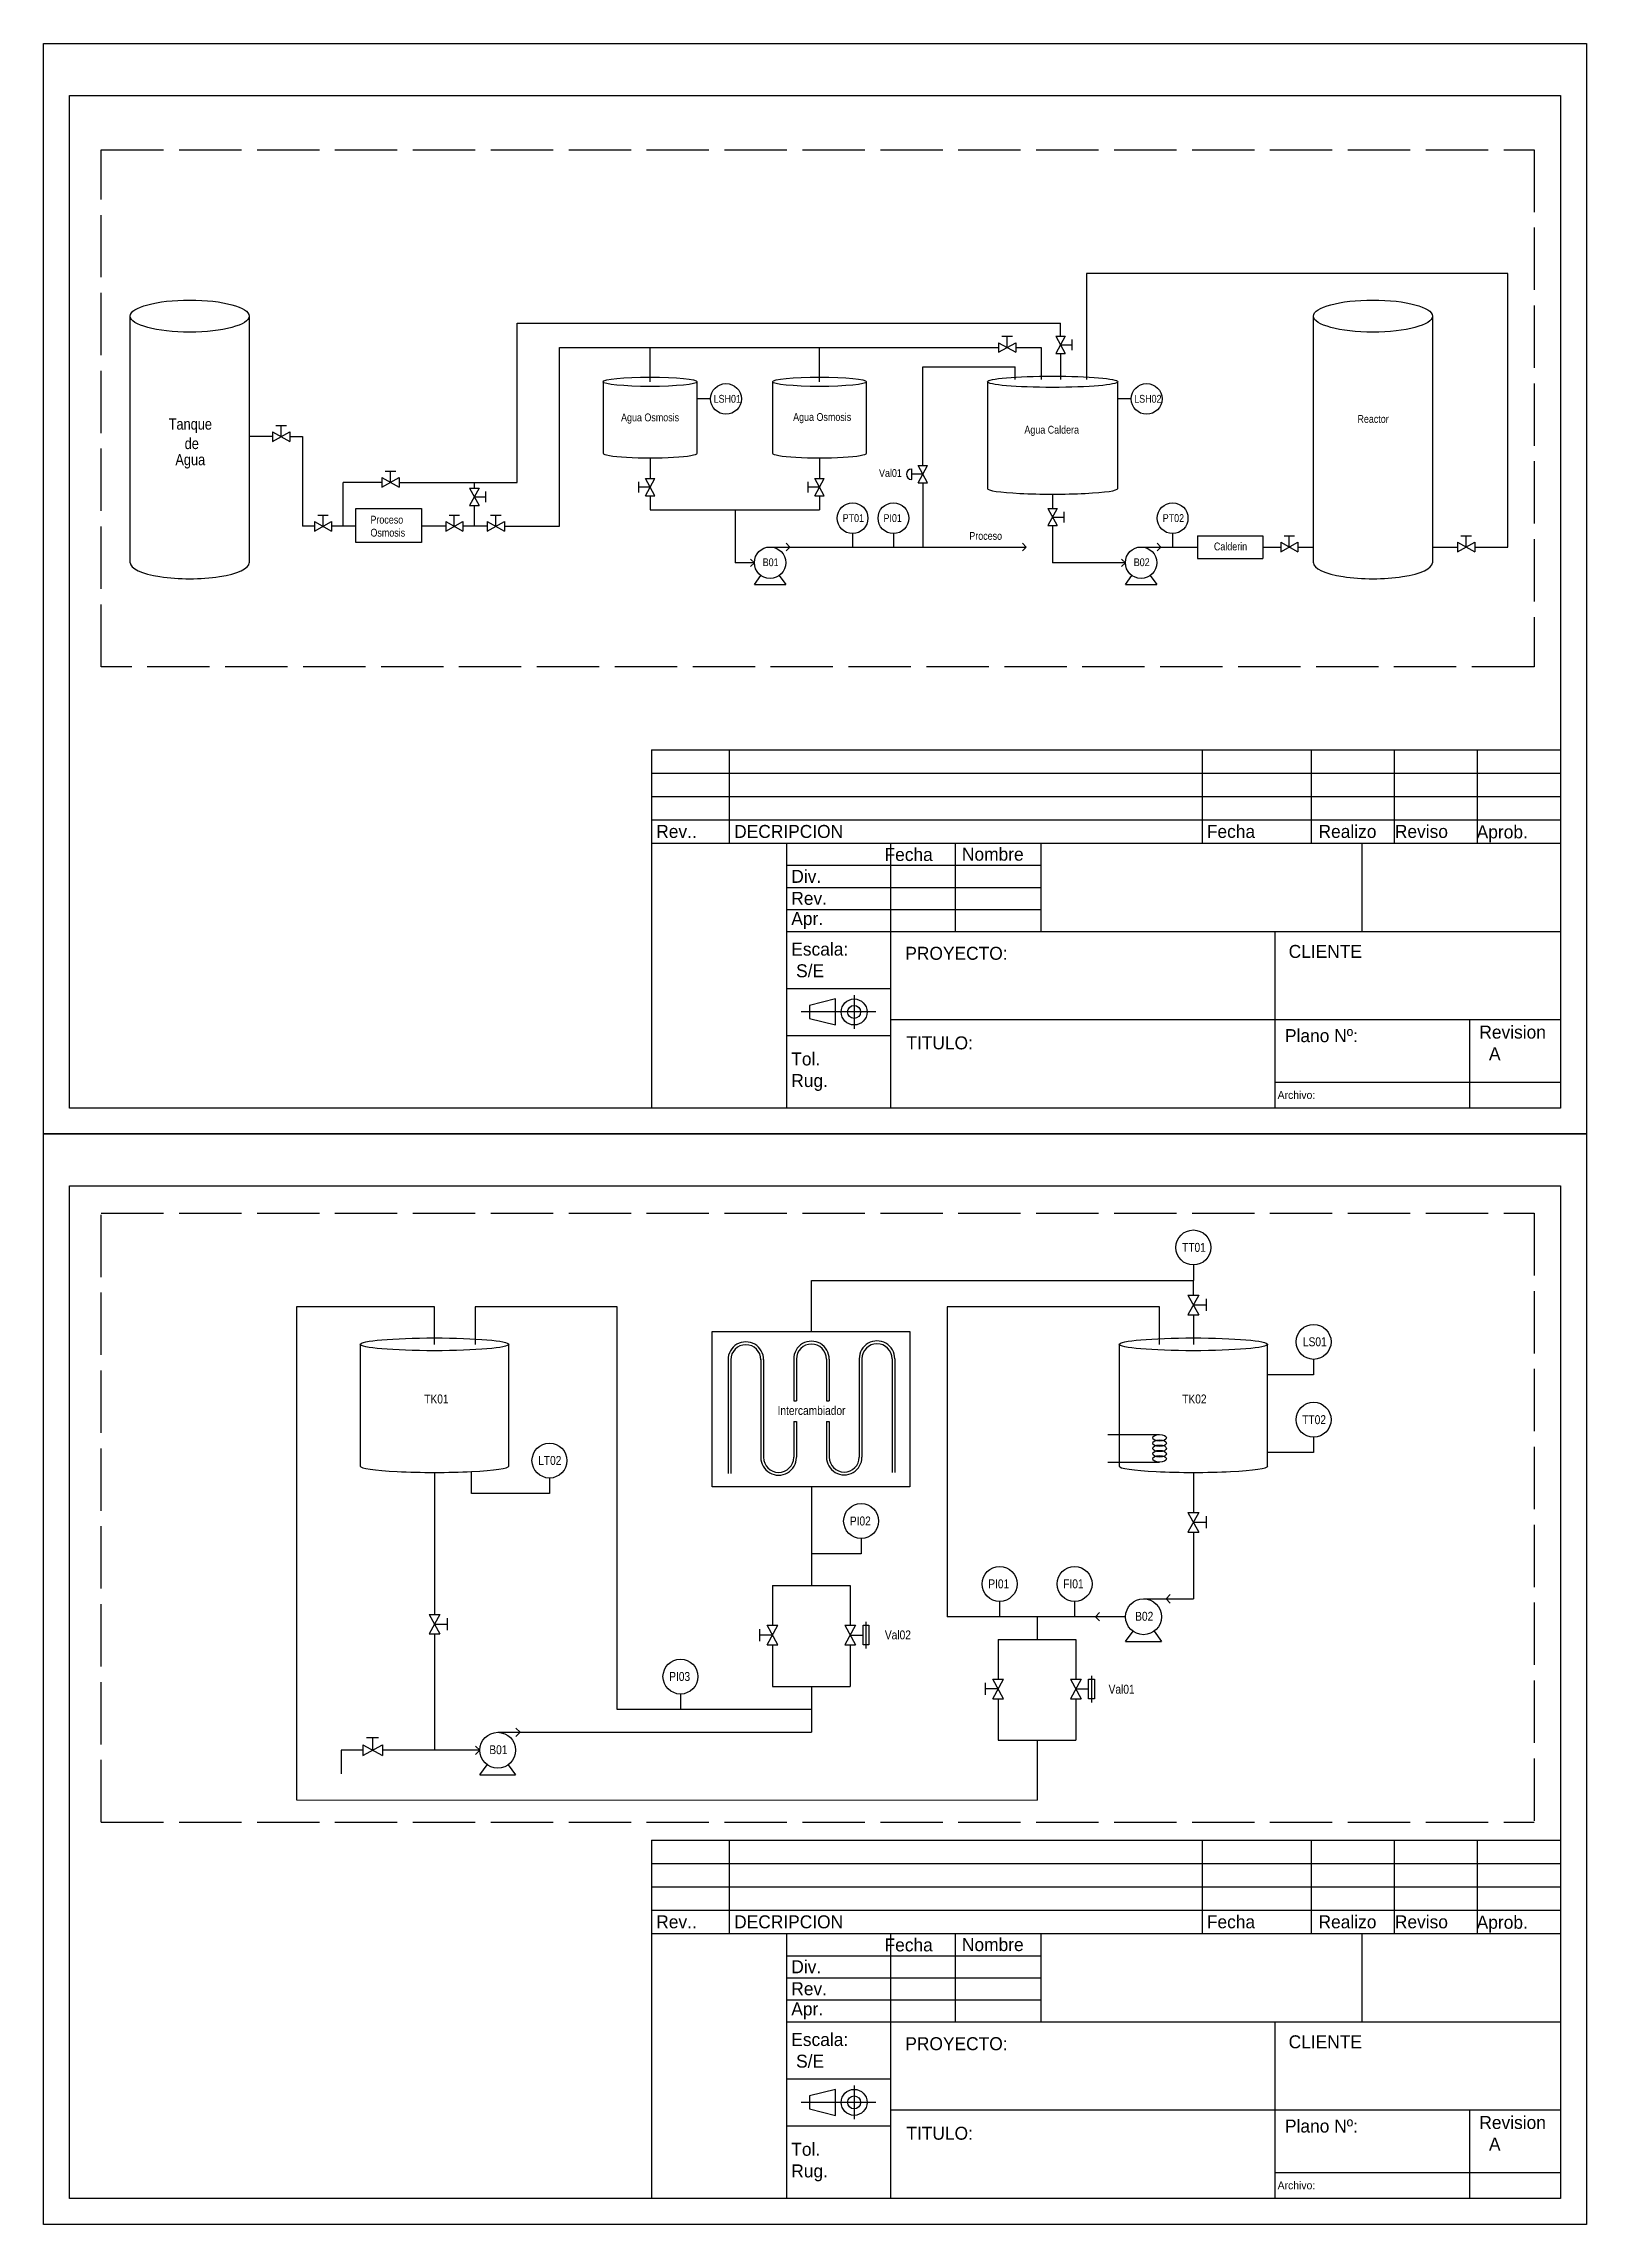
# Model space of a CAD drawing. Header units: millimetres. Extents: x 232 to 529, y 39 to 459.
import ezdxf

# ---------------------------------------------------------------- set-up
doc = ezdxf.new("R2010")
doc.units = ezdxf.units.MM
doc.linetypes.add('ACAD_ISO02W100', pattern=[15, 12, -3])

msp = doc.modelspace()

# ---------------------------------------------------------------- linework, layer by layer
for p, q in [((231.82, 458.63), (528.82, 458.63)), ((231.82, 248.63), (231.82, 458.63)), ((528.82, 458.63), (528.82, 248.63)), ((236.82, 253.63), (236.82, 448.63)), ((236.82, 448.63), (523.82, 448.63)), ((523.82, 448.63), (523.82, 253.63)), ((513.69, 414.38), (432.61, 414.38)), ((432.61, 414.38), (432.61, 393.95)), ((513.69, 361.68), (513.69, 414.38)), ((323, 374.13), (323, 404.76)), ((323, 404.76), (427.59, 404.76)), ((427.59, 402.27), (427.59, 404.76)), ((331.13, 365.67), (331.13, 400.12)), ((331.13, 400.12), (415.66, 400.12)), ((348.57, 393.5), (348.57, 400.12)), ((381.18, 393.5), (381.18, 400.12)), ((415.66, 401.03), (418.97, 399.21)), ((415.66, 399.21), (418.97, 401.03)), ((415.66, 401.03), (415.66, 399.21)), ((416.3, 402.27), (417.32, 402.27)), ((417.32, 400.12), (417.32, 402.27)), ((417.32, 402.27), (418.33, 402.27)), ((418.97, 401.03), (418.97, 399.21)), ((418.97, 400.12), (418.97, 400.12)), ((418.97, 400.12), (423.88, 400.12)), ((423.88, 400.12), (423.88, 393.95)), ((428.5, 402.27), (426.68, 398.96)), ((426.68, 402.27), (428.5, 398.96)), ((426.68, 402.27), (428.5, 402.27)), ((427.59, 400.61), (429.75, 400.61)), ((429.75, 401.63), (429.75, 400.61)), ((429.75, 400.61), (429.75, 399.6)), ((401.09, 377.35), (401.09, 396.37)), ((401.09, 396.37), (418.86, 396.37)), ((418.86, 393.95), (418.86, 396.37)), ((426.68, 398.96), (428.5, 398.96)), ((427.59, 398.96), (427.59, 393.95)), ((339.51, 393.5), (339.51, 379.75)), ((357.63, 379.75), (357.63, 393.5)), ((372.12, 393.5), (372.12, 379.75)), ((390.24, 379.75), (390.24, 393.5)), ((413.5, 393.5), (413.5, 372.94)), ((438.6, 372.94), (438.6, 393.5)), ((360.22, 390.2), (357.63, 390.21)), ((441.2, 390.21), (438.6, 390.21)), ((275.9, 382.93), (271.39, 382.93)), ((275.9, 383.84), (279.21, 382.02)), ((275.9, 382.02), (279.21, 383.84)), ((275.9, 383.84), (275.9, 382.02)), ((276.54, 385.08), (277.56, 385.08)), ((277.56, 382.93), (277.56, 385.08)), ((277.56, 385.08), (278.57, 385.08)), ((279.21, 383.84), (279.21, 382.02)), ((279.21, 382.93), (281.62, 382.93)), ((281.62, 382.93), (281.62, 365.67)), ((348.57, 378.85), (348.57, 374.87)), ((381.18, 378.85), (381.18, 374.87)), ((289.47, 365.67), (289.47, 374.13)), ((296.92, 374.13), (289.47, 374.13)), ((296.92, 375.04), (300.23, 373.22)), ((296.92, 373.22), (300.23, 375.04)), ((296.92, 375.04), (296.92, 373.22)), ((297.56, 376.29), (298.57, 376.29)), ((298.57, 374.13), (298.57, 376.29)), ((298.57, 376.29), (299.59, 376.29)), ((300.23, 375.04), (300.23, 373.22)), ((300.23, 374.13), (323, 374.13)), ((314.74, 373.01), (314.74, 374.13)), ((346.41, 373.21), (346.41, 374.23)), ((347.66, 371.56), (349.48, 374.87)), ((349.48, 371.56), (347.66, 374.87)), ((347.66, 374.87), (349.48, 374.87)), ((379.03, 373.21), (379.03, 374.23)), ((380.27, 371.56), (382.09, 374.87)), ((382.09, 371.56), (380.27, 374.87)), ((380.27, 374.87), (382.09, 374.87)), ((398.93, 375.69), (398.93, 376.71)), ((401.09, 375.69), (398.93, 375.69)), ((398.93, 374.68), (398.93, 375.69)), ((400.18, 374.04), (402, 377.35)), ((402, 374.04), (400.18, 377.35)), ((400.18, 377.35), (402, 377.35)), ((400.18, 374.04), (402, 374.04)), ((401.09, 374.04), (401.09, 361.68)), ((315.65, 373.01), (313.83, 369.69)), ((313.83, 373.01), (315.65, 369.69)), ((313.83, 373.01), (315.65, 373.01)), ((313.83, 369.69), (315.65, 369.69)), ((314.74, 371.35), (316.9, 371.35)), ((314.74, 365.67), (314.74, 369.69)), ((316.9, 372.36), (316.9, 371.35)), ((316.9, 371.35), (316.9, 370.34)), ((348.57, 373.21), (346.41, 373.21)), ((346.41, 372.2), (346.41, 373.21)), ((347.66, 371.56), (349.48, 371.56)), ((348.57, 371.56), (348.57, 368.84)), ((381.18, 373.21), (379.03, 373.21)), ((379.03, 372.2), (379.03, 373.21)), ((380.27, 371.56), (382.09, 371.56)), ((381.18, 371.56), (381.18, 368.84)), ((426.05, 371.86), (426.05, 369.1)), ((283.94, 365.67), (281.62, 365.67)), ((283.94, 366.58), (287.25, 364.76)), ((283.94, 364.76), (287.25, 366.58)), ((283.94, 366.58), (283.94, 364.76)), ((284.58, 367.83), (285.6, 367.83)), ((285.6, 365.67), (285.6, 367.83)), ((285.6, 367.83), (286.61, 367.83)), ((287.25, 366.58), (287.25, 364.76)), ((291.93, 365.67), (287.25, 365.67)), ((291.93, 362.56), (291.93, 369.12)), ((291.93, 369.12), (304.54, 369.12)), ((304.54, 369.12), (304.54, 362.56)), ((309.22, 365.67), (304.54, 365.67)), ((309.22, 366.58), (312.53, 364.76)), ((309.22, 364.76), (312.53, 366.58)), ((309.22, 366.58), (309.22, 364.76)), ((309.86, 367.83), (310.88, 367.83)), ((310.88, 365.67), (310.88, 367.83)), ((310.88, 367.83), (311.89, 367.83)), ((312.53, 366.58), (312.53, 364.76)), ((317.21, 365.67), (312.53, 365.67)), ((317.21, 366.58), (320.53, 364.76)), ((317.21, 364.76), (320.53, 366.58)), ((317.21, 366.58), (317.21, 364.76)), ((317.86, 367.83), (318.87, 367.83)), ((318.87, 365.67), (318.87, 367.83)), ((318.87, 367.83), (319.88, 367.83)), ((320.53, 366.58), (320.53, 364.76)), ((320.53, 365.67), (331.13, 365.67)), ((348.57, 368.84), (381.18, 368.84)), ((364.94, 368.84), (364.94, 358.65)), ((426.96, 369.1), (425.14, 365.79)), ((425.14, 369.1), (426.96, 365.79)), ((425.14, 369.1), (426.96, 369.1)), ((425.14, 365.79), (426.96, 365.79)), ((426.05, 367.45), (428.21, 367.45)), ((426.05, 365.79), (426.05, 358.65)), ((428.21, 368.46), (428.21, 367.45)), ((428.21, 367.45), (428.21, 366.43)), ((304.54, 362.56), (291.93, 362.56)), ((371.67, 361.68), (381.25, 361.68)), ((375.46, 361.68), (374.74, 362.39)), ((375.46, 361.68), (374.74, 360.97)), ((381.25, 361.68), (420.97, 361.68)), ((387.55, 364.27), (387.55, 361.68)), ((395.41, 364.27), (395.4, 361.68)), ((420.97, 361.68), (420.25, 362.39)), ((420.97, 361.68), (420.25, 360.97)), ((443.1, 361.68), (453.95, 361.68)), ((446.89, 361.68), (446.17, 362.39)), ((446.89, 361.68), (446.17, 360.97)), ((449.16, 364.27), (449.16, 361.68)), ((453.95, 363.82), (453.95, 359.48)), ((453.95, 363.82), (466.54, 363.82)), ((466.54, 363.82), (466.54, 359.48)), ((466.54, 361.68), (469.98, 361.68)), ((469.98, 362.59), (473.29, 360.77)), ((469.98, 360.77), (473.29, 362.59)), ((469.98, 362.59), (469.98, 360.77)), ((470.62, 363.83), (471.63, 363.83)), ((471.63, 361.68), (471.63, 363.83)), ((471.63, 363.83), (472.65, 363.83)), ((473.29, 362.59), (473.29, 360.77)), ((473.29, 361.68), (476.27, 361.68)), ((499.17, 361.68), (504.02, 361.68)), ((504.02, 362.59), (507.34, 360.77)), ((504.02, 360.77), (507.34, 362.59)), ((504.02, 362.59), (504.02, 360.77)), ((504.67, 363.83), (505.68, 363.83)), ((505.68, 361.68), (505.68, 363.83)), ((505.68, 363.83), (506.69, 363.83)), ((507.34, 362.59), (507.34, 360.77)), ((507.34, 361.68), (513.69, 361.68)), ((368.64, 358.65), (364.94, 358.65)), ((368.64, 358.65), (367.92, 359.36)), ((368.64, 358.65), (367.92, 357.94)), ((440.07, 358.65), (426.05, 358.65)), ((440.07, 358.65), (439.35, 359.36)), ((440.07, 358.65), (439.35, 357.94)), ((453.95, 359.48), (466.54, 359.48)), ((368.64, 354.47), (369.89, 356.2)), ((368.64, 354.47), (374.7, 354.47)), ((373.44, 356.2), (374.7, 354.47)), ((440.07, 354.47), (441.32, 356.2)), ((440.07, 354.47), (446.12, 354.47)), ((444.87, 356.2), (446.12, 354.47)), ((348.82, 322.63), (523.82, 322.63)), ((348.82, 322.63), (348.82, 253.63)), ((363.82, 322.63), (363.82, 304.63)), ((454.82, 322.63), (454.82, 304.63)), ((475.82, 322.63), (475.82, 304.63)), ((491.82, 322.63), (491.82, 304.63)), ((507.82, 322.63), (507.82, 304.63)), ((348.82, 318.13), (523.82, 318.13)), ((348.82, 313.63), (523.82, 313.63)), ((348.82, 309.13), (523.82, 309.13)), ((348.82, 304.63), (523.82, 304.63)), ((374.82, 304.63), (374.82, 253.63)), ((394.82, 304.63), (394.82, 253.63)), ((407.32, 304.63), (407.32, 287.63)), ((423.82, 304.63), (423.82, 287.63)), ((485.57, 304.63), (485.57, 287.63)), ((374.82, 300.38), (423.82, 300.38)), ((374.82, 296.13), (423.82, 296.13)), ((374.82, 291.88), (423.82, 291.88)), ((374.82, 287.63), (523.82, 287.63)), ((468.82, 287.63), (468.82, 253.63)), ((374.82, 276.63), (394.82, 276.63)), ((384.28, 274.63), (379.28, 273.38)), ((379.28, 273.38), (379.28, 270.88)), ((384.28, 269.63), (384.28, 274.63)), ((387.85, 275.38), (387.85, 268.88)), ((392.01, 272.13), (377.62, 272.13)), ((379.28, 270.88), (384.28, 269.63)), ((523.82, 270.63), (394.82, 270.63)), ((506.32, 270.63), (506.32, 253.63)), ((374.82, 267.63), (394.82, 267.63)), ((468.82, 258.63), (523.82, 258.63)), ((523.82, 253.63), (236.82, 253.63)), ((528.82, 248.63), (231.82, 248.63)), ((231.82, 248.63), (528.82, 248.63)), ((231.82, 38.63), (231.82, 248.63)), ((528.82, 248.63), (528.82, 38.63)), ((236.82, 238.63), (523.82, 238.63)), ((236.82, 43.63), (236.82, 238.63)), ((523.82, 238.63), (523.82, 43.63)), ((453.16, 223.4), (453.16, 220.44)), ((379.63, 220.44), (453.16, 220.44)), ((379.63, 210.62), (379.63, 220.44)), ((453.16, 217.61), (453.16, 220.44)), ((307.05, 215.35), (280.52, 215.35)), ((280.52, 215.35), (280.52, 120.38)), ((307.05, 208.12), (307.05, 215.35)), ((342.22, 215.35), (314.86, 215.35)), ((314.86, 215.35), (314.86, 208.12)), ((342.22, 137.81), (342.22, 215.35)), ((446.62, 215.35), (405.74, 215.35)), ((405.74, 215.35), (405.74, 155.65)), ((446.62, 208.12), (446.62, 215.35)), ((454.19, 217.61), (452.12, 213.83)), ((452.12, 217.61), (454.19, 213.83)), ((452.12, 217.61), (454.19, 217.61)), ((453.16, 215.72), (455.61, 215.72)), ((455.61, 216.87), (455.61, 215.72)), ((455.61, 215.72), (455.61, 214.56)), ((452.12, 213.83), (454.19, 213.83)), ((453.16, 213.83), (453.16, 208.12)), ((292.74, 208.12), (292.74, 184.68)), ((321.35, 184.68), (321.35, 208.12)), ((438.85, 208.12), (438.85, 184.68)), ((467.46, 184.68), (467.46, 208.12)), ((363.58, 205.15), (363.58, 183.24)), ((364.11, 205.14), (364.11, 183.24)), ((369.9, 205.21), (369.9, 186.3)), ((370.42, 205.2), (370.42, 186.3)), ((376.21, 205.27), (376.21, 197.26)), ((376.73, 205.26), (376.73, 197.26)), ((382.52, 205.27), (382.52, 197.26)), ((383.04, 205.26), (383.04, 197.26)), ((388.84, 205.33), (388.84, 186.42)), ((389.36, 205.32), (389.36, 186.42)), ((395.15, 205.35), (395.15, 183.43)), ((395.67, 205.34), (395.67, 183.43)), ((476.29, 202.27), (467.46, 202.27)), ((476.29, 205.22), (476.29, 202.27)), ((376.21, 197.26), (376.73, 197.26)), ((376.21, 193.29), (376.73, 193.29)), ((376.21, 193.29), (376.21, 186.36)), ((376.73, 193.29), (376.73, 186.36)), ((382.52, 197.26), (383.04, 197.26)), ((382.52, 193.29), (382.52, 186.36)), ((382.52, 193.29), (383.04, 193.29)), ((383.04, 193.29), (383.04, 186.36)), ((436.69, 190.76), (446.65, 190.76)), ((476.29, 190.22), (476.29, 187.26)), ((436.69, 185.41), (446.65, 185.41)), ((476.29, 187.26), (467.46, 187.26)), ((307.05, 183.45), (307.05, 156.12)), ((314.16, 179.41), (314.16, 183.61)), ((329.2, 182.37), (329.2, 179.41)), ((379.63, 180.69), (379.63, 161.65)), ((453.16, 183.45), (453.16, 175.75)), ((329.2, 179.41), (314.16, 179.41)), ((454.19, 175.75), (452.12, 171.97)), ((452.12, 175.75), (454.19, 171.97)), ((452.12, 175.75), (454.19, 175.75)), ((453.16, 173.86), (455.61, 173.86)), ((455.61, 175.01), (455.61, 173.86)), ((455.61, 173.86), (455.61, 172.7)), ((389.2, 170.7), (389.2, 167.74)), ((452.12, 171.97), (454.19, 171.97)), ((453.16, 171.97), (453.16, 159.1)), ((389.2, 167.74), (379.63, 167.74)), ((372.15, 161.65), (372.15, 154.01)), ((372.15, 161.65), (387.1, 161.65)), ((387.1, 161.65), (387.1, 154.01)), ((447.89, 159.1), (448.71, 159.91)), ((308.08, 156.12), (306.01, 152.34)), ((306.01, 156.12), (308.08, 152.34)), ((306.01, 156.12), (308.08, 156.12)), ((440.11, 155.65), (405.74, 155.65)), ((415.85, 158.6), (415.85, 155.65)), ((423.06, 155.65), (423.06, 151.29)), ((430.28, 158.6), (430.28, 155.65)), ((434.29, 155.65), (435.11, 156.46)), ((434.29, 155.65), (435.11, 154.84)), ((443.56, 159.1), (453.16, 159.1)), ((447.89, 159.1), (448.71, 158.29)), ((306.01, 152.34), (308.08, 152.34)), ((307.05, 154.23), (309.5, 154.23)), ((307.05, 152.34), (307.05, 129.95)), ((309.5, 155.39), (309.5, 154.23)), ((309.5, 154.23), (309.5, 153.08)), ((369.69, 152.12), (369.69, 153.28)), ((372.15, 152.12), (369.69, 152.12)), ((369.69, 150.97), (369.69, 152.12)), ((371.11, 150.23), (373.19, 154.01)), ((373.19, 150.23), (371.11, 154.01)), ((371.11, 154.01), (373.19, 154.01)), ((388.14, 154.01), (386.06, 150.23)), ((386.06, 154.01), (388.14, 150.23)), ((386.06, 154.01), (388.14, 154.01)), ((387.1, 152.12), (389.56, 152.12)), ((390.14, 149.52), (390.14, 154.65)), ((415.59, 151.29), (415.59, 143.65)), ((415.59, 151.29), (430.54, 151.29)), ((430.54, 151.29), (430.54, 143.65)), ((440.11, 150.88), (441.54, 152.85)), ((445.59, 152.85), (447.01, 150.88)), ((371.11, 150.23), (373.19, 150.23)), ((372.15, 150.23), (372.15, 142.22)), ((386.06, 150.23), (388.14, 150.23)), ((387.1, 150.23), (387.1, 142.22)), ((440.11, 150.88), (447.01, 150.88)), ((413.13, 141.76), (413.13, 142.92)), ((414.55, 139.87), (416.62, 143.65)), ((416.62, 139.87), (414.55, 143.65)), ((414.55, 143.65), (416.62, 143.65)), ((431.58, 143.65), (429.5, 139.87)), ((429.5, 143.65), (431.58, 139.87)), ((429.5, 143.65), (431.58, 143.65)), ((433.58, 139.16), (433.58, 144.29)), ((354.42, 140.76), (354.42, 137.81)), ((372.15, 142.22), (387.1, 142.22)), ((379.63, 142.22), (379.63, 133.4)), ((415.59, 141.76), (413.13, 141.76)), ((413.13, 140.61), (413.13, 141.76)), ((414.55, 139.87), (416.62, 139.87)), ((415.59, 139.87), (415.59, 131.86)), ((429.5, 139.87), (431.58, 139.87)), ((430.54, 141.76), (433, 141.76)), ((430.54, 139.87), (430.54, 131.86)), ((379.63, 137.81), (342.22, 137.81)), ((293.27, 130.98), (297.05, 128.91)), ((293.27, 128.91), (297.05, 130.98)), ((293.27, 130.98), (293.27, 128.91)), ((294, 132.4), (295.16, 132.4)), ((295.16, 129.95), (295.16, 132.4)), ((295.16, 132.4), (296.31, 132.4)), ((297.05, 130.98), (297.05, 128.91)), ((315.78, 129.95), (314.96, 130.76)), ((319.23, 133.4), (379.63, 133.4)), ((323.55, 133.4), (322.73, 134.21)), ((323.55, 133.4), (322.73, 132.59)), ((415.59, 131.86), (430.54, 131.86)), ((423.06, 131.86), (423.06, 120.32)), ((289.09, 129.95), (289.09, 125.43)), ((293.27, 129.95), (289.09, 129.95)), ((315.78, 129.95), (297.05, 129.95)), ((315.78, 129.95), (314.96, 129.14)), ((315.78, 125.18), (317.21, 127.15)), ((321.25, 127.15), (322.68, 125.18)), ((315.78, 125.18), (322.68, 125.18)), ((280.52, 120.38), (423.06, 120.32)), ((348.82, 112.63), (523.82, 112.63)), ((348.82, 112.63), (348.82, 43.63)), ((363.82, 112.63), (363.82, 94.63)), ((454.82, 112.63), (454.82, 94.63)), ((475.82, 112.63), (475.82, 94.63)), ((491.82, 112.63), (491.82, 94.63)), ((507.82, 112.63), (507.82, 94.63)), ((348.82, 108.13), (523.82, 108.13)), ((348.82, 103.63), (523.82, 103.63)), ((348.82, 99.13), (523.82, 99.13)), ((348.82, 94.63), (523.82, 94.63)), ((374.82, 94.63), (374.82, 43.63)), ((394.82, 94.63), (394.82, 43.63)), ((407.32, 94.63), (407.32, 77.63)), ((423.82, 94.63), (423.82, 77.63)), ((485.57, 94.63), (485.57, 77.63)), ((374.82, 90.38), (423.82, 90.38)), ((374.82, 86.13), (423.82, 86.13)), ((374.82, 81.88), (423.82, 81.88)), ((374.82, 77.63), (523.82, 77.63)), ((468.82, 77.63), (468.82, 43.63)), ((374.82, 66.63), (394.82, 66.63)), ((384.28, 64.63), (379.28, 63.38)), ((379.28, 63.38), (379.28, 60.88)), ((384.28, 59.63), (384.28, 64.63)), ((387.85, 65.38), (387.85, 58.88)), ((392.01, 62.13), (377.62, 62.13)), ((379.28, 60.88), (384.28, 59.63)), ((523.82, 60.63), (394.82, 60.63)), ((506.32, 60.63), (506.32, 43.63)), ((374.82, 57.63), (394.82, 57.63)), ((468.82, 48.63), (523.82, 48.63)), ((523.82, 43.63), (236.82, 43.63)), ((528.82, 38.63), (231.82, 38.63))]:
    msp.add_line(p, q)
at = {"color": 30, "linetype": 'ACAD_ISO02W100'}
for p, q in [((242.9, 438.19), (518.77, 438.19)), ((242.9, 338.62), (242.9, 438.19)), ((518.77, 438.19), (518.77, 338.62)), ((518.77, 338.62), (242.9, 338.62)), ((242.9, 116.08), (242.9, 233.37)), ((242.9, 233.37), (518.77, 233.37)), ((518.77, 233.37), (518.77, 116.08)), ((242.9, 116.08), (518.77, 116.08))]:
    msp.add_line(p, q, dxfattribs=at)
at = {"color": 30}
msp.add_line((247.04, 438.19), (247.04, 438.19), dxfattribs=at)
for points in [[(248.49, 358.65), (248.49, 406.15)], [(271.39, 406.15), (271.39, 358.65)], [(476.27, 358.65), (476.27, 406.15)], [(499.17, 406.15), (499.17, 358.65)]]:
    msp.add_lwpolyline(points)
for points in [[(360.51, 210.62), (398.58, 210.62), (398.58, 180.69), (360.51, 180.69)], [(389.56, 154.01), (390.68, 154.01), (390.68, 150.23), (389.56, 150.23)], [(433, 143.65), (434.11, 143.65), (434.11, 139.87), (433, 139.87)]]:
    msp.add_lwpolyline(points, close=True)
for centre, radius in [((363.18, 390.2), 2.96), ((444.16, 390.2), 2.96), ((387.55, 367.23), 2.96), ((395.41, 367.23), 2.96), ((449.16, 367.23), 2.96), ((371.67, 358.65), 3.03), ((443.1, 358.65), 3.03), ((387.85, 272.13), 2.5), ((387.85, 272.13), 1.25), ((453.16, 226.77), 3.37), ((476.29, 208.6), 3.37), ((476.29, 193.59), 3.37), ((329.2, 185.74), 3.37), ((389.2, 174.08), 3.37), ((415.85, 161.98), 3.37), ((430.28, 161.98), 3.37), ((443.56, 155.65), 3.45), ((354.42, 144.14), 3.37), ((319.23, 129.95), 3.45), ((387.85, 62.13), 2.5), ((387.85, 62.13), 1.25)]:
    msp.add_circle(centre, radius)
for centre, radius, start, end in [((367, 205.17), 3.42, 359.6363, 180.3637), ((367, 205.14), 2.9, 0, 180), ((379.63, 205.3), 3.42, 359.6363, 180.3637), ((379.63, 205.27), 2.9, 0, 180), ((392.25, 205.36), 3.42, 359.6363, 180.3637), ((392.25, 205.33), 2.9, 0, 180), ((373.31, 186.33), 3.42, 179.6363, 0.3637), ((373.31, 186.36), 2.9, 180, 0), ((385.94, 186.39), 3.42, 179.6363, 0.3637), ((385.94, 186.42), 2.9, 180, 0)]:
    msp.add_arc(centre, radius, start, end)
for centre, major_axis, ratio in [((259.94, 406.15), (-11.45, 0), 0.269942), ((487.72, 406.15), (-11.45, 0), 0.269942), ((348.57, 393.5), (-9.06, 0), 0.099508), ((381.18, 393.5), (-9.06, 0), 0.099508), ((426.05, 393.5), (-12.55, 0), 0.085904), ((307.05, 208.12), (-14.31, 0), 0.085904), ((453.16, 208.12), (-14.31, 0), 0.085904), ((446.65, 190.12), (-1.32, 0), 0.483871), ((446.65, 189.1), (-1.32, 0), 0.483871), ((446.65, 188.09), (-1.32, 0), 0.483871), ((446.65, 187.06), (-1.32, 0), 0.483871), ((446.65, 186.05), (-1.32, 0), 0.483871)]:
    msp.add_ellipse(centre, major_axis=major_axis, ratio=ratio)
for centre, major_axis, ratio, start_param, end_param in [((348.57, 379.75), (-9.06, 0), 0.099508, 0, 3.141593), ((381.18, 379.75), (-9.06, 0), 0.099508, 0, 3.141593), ((398.93, 375.69), (0, -1.01), 1, 3.141593, 6.283185), ((426.05, 372.94), (-12.55, 0), 0.085904, 0, 3.141593), ((259.94, 358.65), (-11.45, 0), 0.269942, 0, 3.141593), ((487.72, 358.65), (-11.45, 0), 0.269942, 0, 3.141593), ((307.05, 184.68), (-14.31, 0), 0.085904, 0, 3.141593), ((453.16, 184.68), (-14.31, 0), 0.085904, 0, 3.141593)]:
    msp.add_ellipse(centre, major_axis=major_axis, ratio=ratio, start_param=start_param, end_param=end_param)

# ---------------------------------------------------------------- texts
for s, insert, char_height, width, attachment_point in [('{\\fArial Narrow|b0|i0|c0|p34;LSH01}', (360.8, 390.97), 1.5004, 8.2412, 1), ('{\\fArial Narrow|b0|i0|c0|p34;LSH02}', (441.77, 390.97), 1.5004, 8.2412, 1), ('{\\fArial Narrow|b0|i0|c0|p34;Tanque }', (255.89, 386.43), 2.1434, 3.2756, 1), ('{\\fArial Narrow|b0|i0|c0|p34;Agua Osmosis}', (342.98, 387.39), 1.5004, 14.3478, 1), ('{\\fArial Narrow|b0|i0|c0|p34;Agua Osmosis}', (376.11, 387.47), 1.5004, 11.6154, 1), ('{\\fArial Narrow|b0|i0|c0|p34;Reactor}', (484.75, 387.09), 1.5004, 9.2348, 1), ('{\\fArial Narrow|b0|i0|c0|p34;de }', (258.97, 382.68), 2.1434, 3.2756, 1), ('{\\fArial Narrow|b0|i0|c0|p34;Agua Caldera}', (420.63, 385.02), 1.5004, 12.8351, 1), ('{\\fArial Narrow|b0|i0|c0|p34;Agua }', (257.18, 379.58), 2.1434, 3.2756, 1), ('{\\fArial Narrow|b0|i0|c0|p34;Proceso\\POsmosis}', (294.73, 367.69), 1.5004, 14.3478, 1), ('{\\fArial Narrow|b0|i0|c0|p34;Proceso}', (410.02, 364.57), 1.5004, 9.2348, 1), ('{\\fArial Narrow|b0|i0|c0|p34;Calderin}', (457.11, 362.54), 1.5004, 9.2348, 1), ('{\\fArial Narrow|b0|i0|c0|p34;B01}', (370.25, 359.49), 1.5004, 8.2412, 1), ('{\\fArial Narrow|b0|i0|c0|p34;B02}', (441.68, 359.49), 1.5004, 8.2412, 1), (' Rev.{\\Facaderef|c0;.}', (348.82, 306.88), 2.5, 15, 4), (' DECRIPCION', (363.82, 306.88), 2.5, 60, 4), (' Fecha', (454.82, 306.88), 2.5, 21, 4), ('Realizo', (477.25, 306.88), 2.5, 15.8425, 4), (' Reviso', (491.02, 306.88), 2.5, 16, 4), (' Aprob.', (506.77, 306.44), 2.5, 16, 4), (' Fecha', (392.77, 302.44), 2.5, 21, 4), ('Nombre', (408.6, 302.5), 2.5, 16.5, 4), (' Div.', (374.82, 298.25), 2.5, 20, 4), (' Rev.', (374.82, 294), 2.5, 20, 4), (' Apr.', (374.82, 289.75), 2.5, 20, 4), (' Escala:\\P  S/E', (374.82, 282.13), 2.5, 20, 4), ('PROYECTO:', (397.7, 284.68), 2.5, 23.2984, 1), ('CLIENTE', (471.5, 285.04), 2.5, 38.7371, 1), ('Plano Nº:', (470.79, 268.82), 2.5, 28.8314, 1), (' Revision\\P   A', (507.28, 266.17), 2.5, 17.5, 4), ('TITULO:', (397.9, 267.43), 2.5, 32.1807, 1), (' Tol.\\P Rug.', (374.82, 260.63), 2.5, 20, 4), (' Archivo:', (468.82, 256.13), 1.5, 37.5, 4), ('{\\fArial Narrow|b0|i0|c0|p34;TK01}', (305.09, 198.45), 1.7105, 14.6321, 1), ('{\\fArial Narrow|b0|i0|c0|p34;TK02}', (451.01, 198.45), 1.7105, 14.6321, 1), ('{\\fArial Narrow|b0|i0|c0|p34;Intercambiador}', (373.11, 196.23), 1.7105, 14.6321, 1), ('{\\fArial Narrow|b0|i0|c0|p34;B02}', (441.95, 156.6), 1.7105, 9.395, 1), ('{\\fArial Narrow|b0|i0|c0|p34;B01}', (317.62, 130.9), 1.7105, 9.395, 1), (' Rev.{\\Facaderef|c0;.}', (348.82, 96.88), 2.5, 15, 4), (' DECRIPCION', (363.82, 96.88), 2.5, 60, 4), (' Fecha', (454.82, 96.88), 2.5, 21, 4), ('Realizo', (477.25, 96.88), 2.5, 15.8425, 4), (' Reviso', (491.02, 96.88), 2.5, 16, 4), (' Aprob.', (506.77, 96.44), 2.5, 16, 4), (' Fecha', (392.77, 92.44), 2.5, 21, 4), ('Nombre', (408.6, 92.5), 2.5, 16.5, 4), (' Div.', (374.82, 88.25), 2.5, 20, 4), (' Rev.', (374.82, 84), 2.5, 20, 4), (' Apr.', (374.82, 79.75), 2.5, 20, 4), (' Escala:\\P  S/E', (374.82, 72.13), 2.5, 20, 4), ('PROYECTO:', (397.7, 74.68), 2.5, 23.2984, 1), ('CLIENTE', (471.5, 75.04), 2.5, 38.7371, 1), ('Plano Nº:', (470.79, 58.82), 2.5, 28.8314, 1), (' Revision\\P   A', (507.28, 56.17), 2.5, 17.5, 4), ('TITULO:', (397.9, 57.43), 2.5, 32.1807, 1), (' Tol.\\P Rug.', (374.82, 50.63), 2.5, 20, 4), (' Archivo:', (468.82, 46.13), 1.5, 37.5, 4)]:
    msp.add_mtext(s, dxfattribs=dict(insert=insert, char_height=char_height, width=width, attachment_point=attachment_point))
at = {"attachment_point": 1, "rotation": 359.9895}
for s, insert, char_height, width in [('{\\fArial Narrow|b0|i0|c0|p34;Val01}', (392.64, 376.67), 1.5004, 8.2412), ('{\\fArial Narrow|b0|i0|c0|p34; PT01}', (385.16, 368), 1.5004, 8.2412), ('{\\fArial Narrow|b0|i0|c0|p34; PI01}', (393.02, 368), 1.5004, 8.2412), ('{\\fArial Narrow|b0|i0|c0|p34; PT02}', (446.78, 368), 1.5004, 8.2412), ('{\\fArial Narrow|b0|i0|c0|p34; TT01}', (450.44, 227.65), 1.7105, 9.395), ('{\\fArial Narrow|b0|i0|c0|p34;LS01}', (474.25, 209.47), 1.7105, 9.395), ('{\\fArial Narrow|b0|i0|c0|p34; TT02}', (473.57, 194.47), 1.7105, 9.395), ('{\\fArial Narrow|b0|i0|c0|p34; LT02}', (326.48, 186.62), 1.7105, 9.395), ('{\\fArial Narrow|b0|i0|c0|p34; PI02}', (386.48, 174.95), 1.7105, 9.395), ('{\\fArial Narrow|b0|i0|c0|p34; PI01}', (413.13, 162.85), 1.7105, 9.395), ('{\\fArial Narrow|b0|i0|c0|p34; FI01}', (427.56, 162.85), 1.7105, 9.395), ('{\\fArial Narrow|b0|i0|c0|p34;Val02}', (393.77, 153.01), 1.7105, 9.395), ('{\\fArial Narrow|b0|i0|c0|p34; PI03}', (351.7, 145.01), 1.7105, 9.395), ('{\\fArial Narrow|b0|i0|c0|p34;Val01}', (436.84, 142.55), 1.7105, 9.395)]:
    msp.add_mtext(s, dxfattribs=dict(at, insert=insert, char_height=char_height, width=width))

doc.saveas('drawing.dxf')
